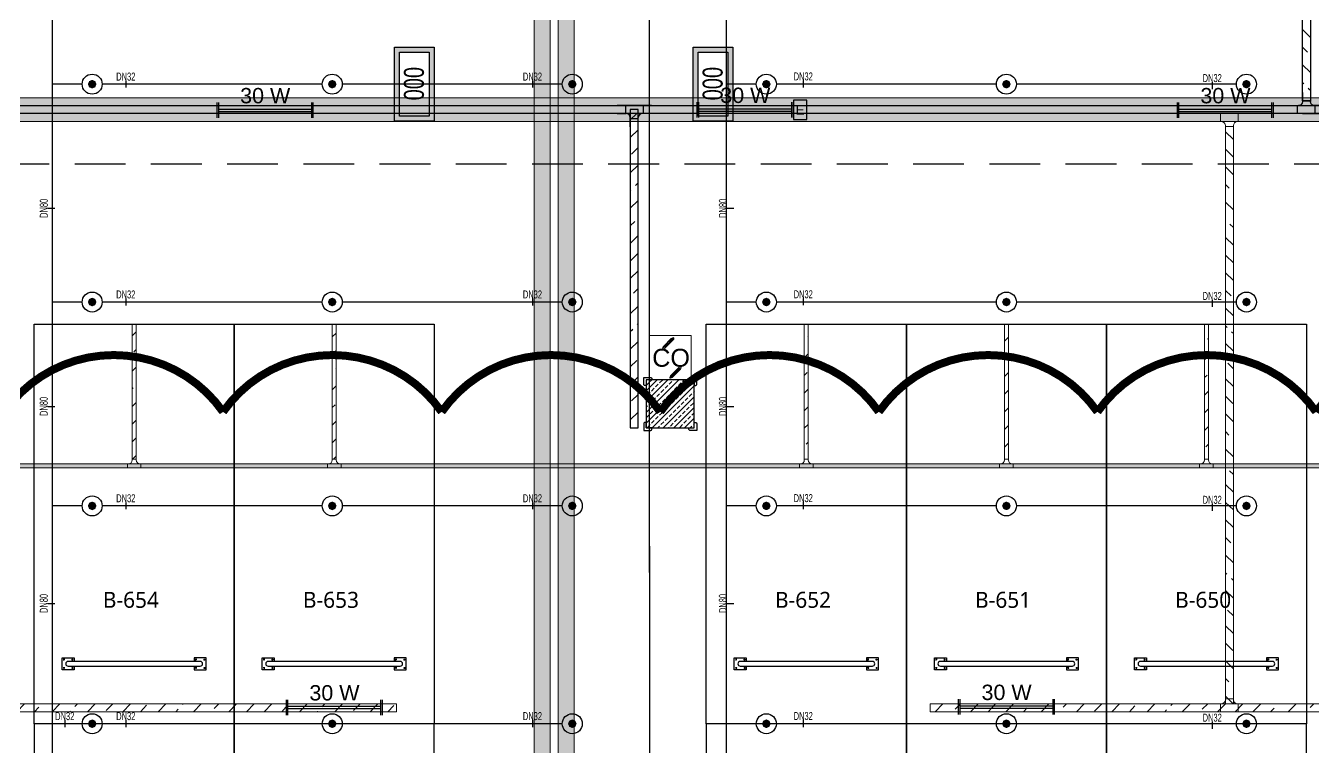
# Model space of a CAD drawing. Header units: millimetres. Extents: x -379292 to 1221486, y 92049 to 447512.
# Drawn here: x -174710 to -158620, y 116524 to 125550 of the extents above; entities that cross this region are included whole.
import ezdxf
from ezdxf.enums import TextEntityAlignment as Align

# ---------------------------------------------------------------- set-up
doc = ezdxf.new("R2010")
doc.units = ezdxf.units.MM
doc.linetypes.add('HIDDEN', pattern=[9.525, 6.35, -3.175])
for name, color, linetype in [('-M-YNGN-BORUID', 7, 'Continuous'), ('-M-YNGN-BORUUZUN', 7, 'Continuous'), ('-M-YNGN-BORUYUK', 7, 'Continuous'), ('-M-YNGN-SPR-YUK', 7, 'Continuous'), ('-M-YNGN-ZON6-CAP-', 7, 'Continuous'), ('-M-YNGN-ZON6-SPR-', 7, 'Continuous'), ('05_HATCH CONCRETE', 141, 'Continuous'), ('05_SYMBOL', 2, 'Continuous'), ('08_ARAÇ SAYIM', 140, 'Continuous'), ('08_LAMP', 4, 'Continuous'), ('202-A-Y-MahalAd', 141, 'Continuous'), ('AIRONN ZONLAMA', 4, 'Continuous'), ('E_CT_ZA', 6, 'Continuous')]:
    doc.layers.add(name, color=color, linetype=linetype)
doc.layers.add('-M-YNGN-SPR-CAPCIZGI', color=188, linetype='Continuous', plot=False)
for name, color, linetype, lineweight in [('-M-YNGN-ZON6', 2, 'SP', 30), ('08_DEDECTOR', 3, 'Continuous', 9), ('E_CT_AYDINLATMA', 3, 'Continuous', 9), ('E_CT_KA', 4, 'Continuous', 9), ('E_CT_KIRMIZI', 1, 'Continuous', 9)]:
    doc.layers.add(name, color=color, linetype=linetype, lineweight=lineweight)
doc.styles.add('CIZGI', font='tahoma.ttf', dxfattribs={"width": 0.8, "oblique": 20})
doc.styles.add('HCAD', font='HCAD.SHX', dxfattribs={"width": 0.8, "height": 0.2})
doc.styles.add('PIPESIZE', font='hcad.shx', dxfattribs={"width": 0.8})
doc.styles.add('SPR-NOT', font='romans.shx')
doc.styles.get("Standard").update_dxf_attribs({"font": 'segoeuil.ttf'})
doc.styles.add('WMF-Arial', font='TURK.SHX')
doc.styles.add('YAZI-2', font='arial.ttf', dxfattribs={"height": 2})
doc.styles.add('YAZI-3', font='arial.ttf', dxfattribs={"height": 3})
doc.linetypes.add('SP', pattern='A,2,-0.1,["SP",CIZGI,S=0.14,R=0.2,X=0,Y=-0.07],-0.255', length=2.355)

# ---------------------------------------------------------------- blocks, each defined once
blk = doc.blocks.new('202_Vida')
at = {"color": 0, "linetype": 'ByBlock', "ltscale": 0.2}
for points in [[(1, 0), (-1, 0)], [(0, 1), (0, -1)]]:
    blk.add_lwpolyline(points, dxfattribs=at)
at = {"color": 0, "linetype": 'ByBlock'}
for radius in [0.42, 0.23, 0.155]:
    blk.add_circle((0, 0), radius, dxfattribs=at)
blk = doc.blocks.new('202_Stoper')
at = {"color": 0, "linetype": 'ByBlock'}
for points in [[(-750, -30), (-750, -75), (-900, -75), (-900, 75), (-750, 75), (-750, 30)], [(750, -30), (750, -75), (900, -75), (900, 75), (750, 75), (750, 30)]]:
    blk.add_lwpolyline(points, dxfattribs=at)
blk.add_lwpolyline([(825, -30, 1), (825, 30), (-825, 30, 1), (-825, -30)], format="xyb", close=True, dxfattribs=at)
at = {"color": 0, "linetype": 'ByBlock', "yscale": 10, "zscale": 10, "rotation": 180}
for p, xscale in [((-877, 53), -10), ((-772, 53), 10), ((772, 53), -10), ((877, 53), 10)]:
    blk.add_blockref('202_Vida', p, dxfattribs=dict(at, xscale=xscale))
at = {"color": 0, "linetype": 'ByBlock', "yscale": 10, "zscale": 10}
for p, xscale in [((-877, -52), 10), ((-772, -52), -10), ((772, -52), 10), ((877, -52), -10)]:
    blk.add_blockref('202_Vida', p, dxfattribs=dict(at, xscale=xscale))
blk = doc.blocks.new('202_Mahalblok')
at = {"color": 0, "linetype": 'ByBlock', "flags": 128}
blk.add_lwpolyline([(0, 0), (0, 5000), (2500, 5000), (2500, 0)], close=True, dxfattribs=at)
at = {"color": 252}
blk.add_blockref('202_Stoper', (1250, 750), dxfattribs=at)
at = {"color": 0, "linetype": 'ByBlock', "ltscale": 25}
blk.add_attdef('MAHALNO', text='', height=200, dxfattribs=at).set_placement((1209, 1390), align=Align.BOTTOM_CENTER)
blk = doc.blocks.new('bariyer')
at = {"color": 8, "ltscale": 25}
blk.add_lwpolyline([(0, -70), (15, -70, 0.414214), (30, -55), (30, 30), (-55, 30, 0.414214), (-70, 15), (-70, 0), (0, 0)], format="xyb", close=True, dxfattribs=at)
blk = doc.blocks.new('OtoParkBodrumKatMimari')
at = {"layer": '05_HATCH CONCRETE'}
h = blk.add_hatch(dxfattribs=at)
h.set_pattern_fill('ANSI33', color=8, scale=15, angle=180, style=0)
h.set_pattern_definition([(225, (905000, -3e-07), (67.351921, -67.351921), []), (225, (904932.65, -3e-07), (67.351921, -67.351921), [47.625, -23.8125])])
h.paths.add_polyline_path([(80000, 20300), (79400, 20300), (79400, 19700), (80000, 19700)])
at = {"color": 5}
blk.add_lwpolyline([(80000, 20300), (79400, 20300), (79400, 19700), (80000, 19700)], close=True, dxfattribs=at)
at = {"layer": '05_SYMBOL', "color": 252, "linetype": 'HIDDEN', "ltscale": 100}
blk.add_lwpolyline([(99562, 23000), (56437, 23000, 0.695543), (55132, 19484), (66750, 9484, 0.179563), (68055, 9000), (90741, 9000, 0.215217), (92240, 9677), (101062, 19677, 0.645796)], format="xyb", close=True, dxfattribs=at)
at = {"layer": '05_SYMBOL', "color": 8, "xscale": -1}
blk.add_blockref('bariyer', (79400, 20300), dxfattribs=at)
at = {"layer": '05_SYMBOL', "color": 8}
blk.add_blockref('bariyer', (80000, 20300), dxfattribs=at)
at = {"layer": '05_SYMBOL', "color": 8, "rotation": 180}
blk.add_blockref('bariyer', (79400, 19700), dxfattribs=at)
at = {"layer": '05_SYMBOL', "color": 8, "xscale": -1, "rotation": 180}
blk.add_blockref('bariyer', (80000, 19700), dxfattribs=at)
at = {"layer": '202-A-Y-MahalAd', "color": 8, "ltscale": 25}
for p, values in [((71750, 16000), {'MAHALNO': 'B-654'}), ((74250, 16000), {'MAHALNO': 'B-653'}), ((80150, 16000), {'MAHALNO': 'B-652'}), ((82650, 16000), {'MAHALNO': 'B-651'}), ((85150, 16000), {'MAHALNO': 'B-650'})]:
    blk.add_blockref('202_Mahalblok', p, dxfattribs=at).add_auto_attribs(values)
ref = blk.add_blockref('202_Mahalblok', (71750, 16000), dxfattribs=dict(at, xscale=-1, rotation=180))
ref.add_attrib('MAHALNO', 'B-658', dxfattribs={"layer": '0', "color": 0, "linetype": 'ByBlock', "ltscale": 25, "height": 200}).set_placement((72959, 14467), align=Align.BOTTOM_CENTER)
ref = blk.add_blockref('202_Mahalblok', (74250, 16000), dxfattribs=dict(at, xscale=-1, rotation=180))
ref.add_attrib('MAHALNO', 'B-659', dxfattribs={"layer": '0', "color": 0, "linetype": 'ByBlock', "ltscale": 25, "height": 200}).set_placement((75459, 14467), align=Align.BOTTOM_CENTER)
ref = blk.add_blockref('202_Mahalblok', (80150, 16000), dxfattribs=dict(at, xscale=-1, rotation=180))
ref.add_attrib('MAHALNO', 'B-660', dxfattribs={"layer": '0', "color": 0, "linetype": 'ByBlock', "ltscale": 25, "height": 200}).set_placement((81359, 14467), align=Align.BOTTOM_CENTER)
ref = blk.add_blockref('202_Mahalblok', (82650, 16000), dxfattribs=dict(at, xscale=-1, rotation=180))
ref.add_attrib('MAHALNO', 'B-661', dxfattribs={"layer": '0', "color": 0, "linetype": 'ByBlock', "ltscale": 25, "height": 200}).set_placement((83859, 14467), align=Align.BOTTOM_CENTER)
ref = blk.add_blockref('202_Mahalblok', (85150, 16000), dxfattribs=dict(at, xscale=-1, rotation=180))
ref.add_attrib('MAHALNO', 'B-662', dxfattribs={"layer": '0', "color": 0, "linetype": 'ByBlock', "ltscale": 25, "height": 200}).set_placement((86359, 14467), align=Align.BOTTOM_CENTER)
blk = doc.blocks.new('SPRKL100')
at = {"layer": '-M-YNGN-SPR-CAPCIZGI'}
blk.add_line((0, 0.43), (0, -0.43), dxfattribs=at)
at = {"layer": '-M-YNGN-BORUID', "color": 0, "style": 'HCAD', "width": 0.8, "flags": 1}
blk.add_attdef('DIC', text='', height=0.4, dxfattribs=at).set_placement((0, -1.69), align=Align.CENTER)
at = {"layer": '-M-YNGN-BORUUZUN', "color": 0, "style": 'HCAD', "width": 0.7}
blk.add_attdef('BOY', text='', height=0.8, dxfattribs=at).set_placement((0, -1.08), align=Align.CENTER)
at = {"layer": '-M-YNGN-BORUYUK', "color": 6, "style": 'PIPESIZE', "width": 0.8}
blk.add_attdef('YUK', text='', height=0.5, dxfattribs=at).set_placement((0, 1.87), align=Align.CENTER)
at = {"color": 0, "style": 'PIPESIZE', "width": 0.7}
blk.add_attdef('CAP', text='', height=1, dxfattribs=at).set_placement((0, 0.45), align=Align.CENTER)
blk = doc.blocks.new('SP-C-UP-12')
at = {"ltscale": 10}
blk.add_line((0, 0), (0, 0), dxfattribs=at)
at = {"color": 1, "linetype": 'Continuous'}
blk.add_circle((0, 0), 12.5, dxfattribs=at)
at = {"ltscale": 10}
for points in [[(-5.4, 0), (-3.8, 3.8), (-3.8, -3.8), (0, 5.4)], [(-3.8, -3.8), (0, 5.4), (0, -5.4), (3.8, 3.8)], [(0, -5.4), (3.8, 3.8), (3.8, -3.8), (5.4, 0)]]:
    blk.add_solid(points, dxfattribs=at)
at = {"layer": '-M-YNGN-SPR-YUK', "style": 'SPR-NOT', "width": 0.5, "flags": 9}
for tag, p in [('YUK', (0, 17.8)), ('CAP', (0, 14.4)), ('TIP', (0.2, 10.8))]:
    blk.add_attdef(tag, text='', height=2.5, dxfattribs=at).set_placement(p, align=Align.MIDDLE_CENTER)
blk = doc.blocks.new('A$C69E8D8A3')
at = {"layer": '-M-YNGN-ZON6', "ltscale": 500}
for p, q in [((-1888.5, 3336.9), (-1888.5, 330.9)), ((-1046, 3336.9), (-1046, 330.9)), ((-1851, 2264.4), (-1888.5, 2264.4)), ((-1551, 2264.4), (-1826, 2264.4)), ((-1251, 2264.4), (-1526, 2264.4)), ((-1008.5, 2264.4), (-1046, 2264.4)), ((-708.5, 2264.4), (-983.5, 2264.4)), ((-408.5, 2264.4), (-683.5, 2264.4)), ((-1851, 1991.9), (-1888.5, 1991.9)), ((-1551, 1991.9), (-1826, 1991.9)), ((-1251, 1991.9), (-1526, 1991.9)), ((-1008.5, 1991.9), (-1046, 1991.9)), ((-708.5, 1991.9), (-983.5, 1991.9)), ((-408.5, 1991.9), (-683.5, 1991.9)), ((-1851, 1736.9), (-1888.5, 1736.9)), ((-1551, 1736.9), (-1826, 1736.9)), ((-1251, 1736.9), (-1526, 1736.9)), ((-1008.5, 1736.9), (-1046, 1736.9)), ((-708.5, 1736.9), (-983.5, 1736.9)), ((-408.5, 1736.9), (-683.5, 1736.9)), ((-1851, 1464.4), (-1888.5, 1464.4)), ((-1551, 1464.4), (-1826, 1464.4)), ((-1251, 1464.4), (-1526, 1464.4)), ((-1008.5, 1464.4), (-1046, 1464.4)), ((-708.5, 1464.4), (-983.5, 1464.4)), ((-408.5, 1464.4), (-683.5, 1464.4))]:
    blk.add_line(p, q, dxfattribs=at)
at = {"layer": '-M-YNGN-ZON6-CAP-'}
ref = blk.add_blockref('SPRKL100', (-1796.5, 2264.4), dxfattribs=dict(at, xscale=10, yscale=10, zscale=10))
ref.add_attrib('CAP', 'DN32', dxfattribs={"layer": '0', "color": 0, "height": 10, "style": 'PIPESIZE', "width": 0.7}).set_placement((-1796.5, 2268.9), align=Align.CENTER)
ref = blk.add_blockref('SPRKL100', (-1288.3, 2264.4), dxfattribs=dict(at, xscale=10, yscale=10, zscale=10))
ref.add_attrib('CAP', 'DN32', dxfattribs={"layer": '0', "color": 0, "height": 10, "style": 'PIPESIZE', "width": 0.7}).set_placement((-1288.3, 2268.9), align=Align.CENTER)
ref = blk.add_blockref('SPRKL100', (-949.9, 2264.6), dxfattribs=dict(at, xscale=10, yscale=10, zscale=10))
ref.add_attrib('CAP', 'DN32', dxfattribs={"layer": '0', "color": 0, "height": 10, "style": 'PIPESIZE', "width": 0.7}).set_placement((-949.9, 2269.1), align=Align.CENTER)
ref = blk.add_blockref('SPRKL100', (-438.8, 2262.5), dxfattribs=dict(at, xscale=10, yscale=10, zscale=10))
ref.add_attrib('CAP', 'DN32', dxfattribs={"layer": '0', "color": 0, "height": 10, "style": 'PIPESIZE', "width": 0.7}).set_placement((-438.8, 2267), align=Align.CENTER)
ref = blk.add_blockref('SPRKL100', (-1889.5, 2109.1), dxfattribs=dict(at, xscale=10.00000000000001, yscale=10.00000000000001, zscale=10.00000000000001, rotation=90))
ref.add_attrib('CAP', 'DN80', dxfattribs={"layer": '0', "color": 0, "height": 10, "rotation": 90, "style": 'PIPESIZE', "width": 0.7}).set_placement((-1894, 2109.1), align=Align.CENTER)
ref = blk.add_blockref('SPRKL100', (-1040.8, 2109.1), dxfattribs=dict(at, xscale=10.00000000000001, yscale=10.00000000000001, zscale=10.00000000000001, rotation=90))
ref.add_attrib('CAP', 'DN80', dxfattribs={"layer": '0', "color": 0, "height": 10, "rotation": 90, "style": 'PIPESIZE', "width": 0.7}).set_placement((-1045.3, 2109.1), align=Align.CENTER)
ref = blk.add_blockref('SPRKL100', (-1796.5, 1991.9), dxfattribs=dict(at, xscale=10, yscale=10, zscale=10))
ref.add_attrib('CAP', 'DN32', dxfattribs={"layer": '0', "color": 0, "height": 10, "style": 'PIPESIZE', "width": 0.7}).set_placement((-1796.5, 1996.4), align=Align.CENTER)
ref = blk.add_blockref('SPRKL100', (-1288.3, 1991.9), dxfattribs=dict(at, xscale=10, yscale=10, zscale=10))
ref.add_attrib('CAP', 'DN32', dxfattribs={"layer": '0', "color": 0, "height": 10, "style": 'PIPESIZE', "width": 0.7}).set_placement((-1288.3, 1996.4), align=Align.CENTER)
ref = blk.add_blockref('SPRKL100', (-949.9, 1992.1), dxfattribs=dict(at, xscale=10, yscale=10, zscale=10))
ref.add_attrib('CAP', 'DN32', dxfattribs={"layer": '0', "color": 0, "height": 10, "style": 'PIPESIZE', "width": 0.7}).set_placement((-949.9, 1996.6), align=Align.CENTER)
ref = blk.add_blockref('SPRKL100', (-438.8, 1990), dxfattribs=dict(at, xscale=10, yscale=10, zscale=10))
ref.add_attrib('CAP', 'DN32', dxfattribs={"layer": '0', "color": 0, "height": 10, "style": 'PIPESIZE', "width": 0.7}).set_placement((-438.8, 1994.5), align=Align.CENTER)
ref = blk.add_blockref('SPRKL100', (-1889.5, 1861.3), dxfattribs=dict(at, xscale=10.00000000000001, yscale=10.00000000000001, zscale=10.00000000000001, rotation=90))
ref.add_attrib('CAP', 'DN80', dxfattribs={"layer": '0', "color": 0, "height": 10, "rotation": 90, "style": 'PIPESIZE', "width": 0.7}).set_placement((-1894, 1861.3), align=Align.CENTER)
ref = blk.add_blockref('SPRKL100', (-1040.8, 1861.3), dxfattribs=dict(at, xscale=10.00000000000001, yscale=10.00000000000001, zscale=10.00000000000001, rotation=90))
ref.add_attrib('CAP', 'DN80', dxfattribs={"layer": '0', "color": 0, "height": 10, "rotation": 90, "style": 'PIPESIZE', "width": 0.7}).set_placement((-1045.3, 1861.3), align=Align.CENTER)
ref = blk.add_blockref('SPRKL100', (-1796.5, 1736.9), dxfattribs=dict(at, xscale=10, yscale=10, zscale=10))
ref.add_attrib('CAP', 'DN32', dxfattribs={"layer": '0', "color": 0, "height": 10, "style": 'PIPESIZE', "width": 0.7}).set_placement((-1796.5, 1741.4), align=Align.CENTER)
ref = blk.add_blockref('SPRKL100', (-1288.3, 1736.9), dxfattribs=dict(at, xscale=10, yscale=10, zscale=10))
ref.add_attrib('CAP', 'DN32', dxfattribs={"layer": '0', "color": 0, "height": 10, "style": 'PIPESIZE', "width": 0.7}).set_placement((-1288.3, 1741.4), align=Align.CENTER)
ref = blk.add_blockref('SPRKL100', (-949.9, 1737.1), dxfattribs=dict(at, xscale=10, yscale=10, zscale=10))
ref.add_attrib('CAP', 'DN32', dxfattribs={"layer": '0', "color": 0, "height": 10, "style": 'PIPESIZE', "width": 0.7}).set_placement((-949.9, 1741.6), align=Align.CENTER)
ref = blk.add_blockref('SPRKL100', (-438.8, 1735), dxfattribs=dict(at, xscale=10, yscale=10, zscale=10))
ref.add_attrib('CAP', 'DN32', dxfattribs={"layer": '0', "color": 0, "height": 10, "style": 'PIPESIZE', "width": 0.7}).set_placement((-438.8, 1739.5), align=Align.CENTER)
ref = blk.add_blockref('SPRKL100', (-1889.5, 1614.8), dxfattribs=dict(at, xscale=10.00000000000001, yscale=10.00000000000001, zscale=10.00000000000001, rotation=90))
ref.add_attrib('CAP', 'DN80', dxfattribs={"layer": '0', "color": 0, "height": 10, "rotation": 90, "style": 'PIPESIZE', "width": 0.7}).set_placement((-1894, 1614.8), align=Align.CENTER)
ref = blk.add_blockref('SPRKL100', (-1040.8, 1614.8), dxfattribs=dict(at, xscale=10.00000000000001, yscale=10.00000000000001, zscale=10.00000000000001, rotation=90))
ref.add_attrib('CAP', 'DN80', dxfattribs={"layer": '0', "color": 0, "height": 10, "rotation": 90, "style": 'PIPESIZE', "width": 0.7}).set_placement((-1045.3, 1614.8), align=Align.CENTER)
ref = blk.add_blockref('SPRKL100', (-1872.8, 1464.4), dxfattribs=dict(at, xscale=10, yscale=10, zscale=10))
ref.add_attrib('CAP', 'DN32', dxfattribs={"layer": '0', "color": 0, "height": 10, "style": 'PIPESIZE', "width": 0.7}).set_placement((-1872.8, 1468.9), align=Align.CENTER)
ref = blk.add_blockref('SPRKL100', (-1796.5, 1464.4), dxfattribs=dict(at, xscale=10, yscale=10, zscale=10))
ref.add_attrib('CAP', 'DN32', dxfattribs={"layer": '0', "color": 0, "height": 10, "style": 'PIPESIZE', "width": 0.7}).set_placement((-1796.5, 1468.9), align=Align.CENTER)
ref = blk.add_blockref('SPRKL100', (-1288.3, 1464.4), dxfattribs=dict(at, xscale=10, yscale=10, zscale=10))
ref.add_attrib('CAP', 'DN32', dxfattribs={"layer": '0', "color": 0, "height": 10, "style": 'PIPESIZE', "width": 0.7}).set_placement((-1288.3, 1468.9), align=Align.CENTER)
ref = blk.add_blockref('SPRKL100', (-949.9, 1464.6), dxfattribs=dict(at, xscale=10, yscale=10, zscale=10))
ref.add_attrib('CAP', 'DN32', dxfattribs={"layer": '0', "color": 0, "height": 10, "style": 'PIPESIZE', "width": 0.7}).set_placement((-949.9, 1469.1), align=Align.CENTER)
ref = blk.add_blockref('SPRKL100', (-438.8, 1462.5), dxfattribs=dict(at, xscale=10, yscale=10, zscale=10))
ref.add_attrib('CAP', 'DN32', dxfattribs={"layer": '0', "color": 0, "height": 10, "style": 'PIPESIZE', "width": 0.7}).set_placement((-438.8, 1467), align=Align.CENTER)
at = {"layer": '-M-YNGN-ZON6-SPR-', "rotation": 180}
for p in [(-1838.5, 2264.4), (-1538.5, 2264.4), (-1238.5, 2264.4), (-996, 2264.4), (-696, 2264.4), (-396, 2264.4), (-1838.5, 1991.9), (-1538.5, 1991.9), (-1238.5, 1991.9), (-996, 1991.9), (-696, 1991.9), (-396, 1991.9), (-1838.5, 1736.9), (-1538.5, 1736.9), (-1238.5, 1736.9), (-996, 1736.9), (-696, 1736.9), (-396, 1736.9), (-1838.5, 1464.4), (-1538.5, 1464.4), (-1238.5, 1464.4), (-996, 1464.4), (-696, 1464.4), (-396, 1464.4)]:
    blk.add_blockref('SP-C-UP-12', p, dxfattribs=at)
blk = doc.blocks.new('*U582')
h = blk.add_hatch()
h.set_pattern_fill('ANSI33', color=0, scale=50, angle=1, style=0)
h.paths.add_polyline_path([(-3591, 100), (5411, 100), (5411, 0), (-3591, 0)])
at = {"color": 0}
blk.add_lwpolyline([(-3591, 100), (5411, 100), (5411, 0), (-3591, 0)], close=True, dxfattribs=at)
at = {"ltscale": 25, "flags": 1}
for tag, p in [('YUKSEKLIK', (-229, -149)), ('KALINLIK', (-229, -213))]:
    blk.add_attdef(tag, p, '', height=50, dxfattribs=at)
blk = doc.blocks.new('*U583')
h = blk.add_hatch()
h.set_pattern_fill('ANSI33', color=0, scale=50, angle=1, style=0)
h.paths.add_polyline_path([(-3321, 100), (7525, 100), (7525, 0), (-3321, 0)])
at = {"color": 0}
blk.add_lwpolyline([(-3321, 100), (7525, 100), (7525, 0), (-3321, 0)], close=True, dxfattribs=at)
at = {"ltscale": 25, "flags": 1}
for tag, p in [('YUKSEKLIK', (-229, -149)), ('KALINLIK', (-229, -213))]:
    blk.add_attdef(tag, p, '', height=50, dxfattribs=at)
blk = doc.blocks.new('*U606')
h = blk.add_hatch()
h.set_pattern_fill('ANSI33', color=0, scale=50, angle=1, style=0)
h.paths.add_polyline_path([(-7221, 100), (0, 100), (0, 0), (-7221, 0)])
at = {"color": 0}
blk.add_lwpolyline([(-7221, 100), (0, 100), (0, 0), (-7221, 0)], close=True, dxfattribs=at)
at = {"ltscale": 25, "flags": 1}
for tag, p in [('YUKSEKLIK', (-229, -149)), ('KALINLIK', (-229, -213))]:
    blk.add_attdef(tag, p, '', height=50, dxfattribs=at)
blk = doc.blocks.new('*U135')
at = {"color": 0}
for p, q in [((264, 264), (-164, 264)), ((-164, 164), (-50, 164)), ((-60, 264), (-60, 164)), ((0, 264), (264, 264)), ((264, 164), (150, 164)), ((160, 264), (160, 164)), ((0, 0), (0, 114)), ((0, 104), (100, 104)), ((100, 0), (100, 114))]:
    blk.add_line(p, q, dxfattribs=at)
for centre, start, end in [((-50, 114), 0, 90), ((150, 114), 90, 180)]:
    blk.add_arc(centre, 50, start, end, dxfattribs=at)
blk = doc.blocks.new('*U242')
at = {"color": 0}
for p, q in [((264, 264), (-164, 264)), ((-164, 164), (-50, 164)), ((-60, 264), (-60, 164)), ((0, 264), (264, 264)), ((264, 164), (150, 164)), ((160, 264), (160, 164)), ((0, 0), (0, 114)), ((0, 104), (100, 104)), ((100, 0), (100, 114))]:
    blk.add_line(p, q, dxfattribs=at)
for centre, start, end in [((-50, 114), 0, 90), ((150, 114), 90, 180)]:
    blk.add_arc(centre, 50, start, end, dxfattribs=at)
blk = doc.blocks.new('*U724')
h = blk.add_hatch()
h.set_pattern_fill('ANSI33', color=0, scale=50, angle=1, style=0)
h.paths.add_polyline_path([(-10963, 50), (36950, 50), (36950, 0), (-10963, 0)])
at = {"color": 0}
blk.add_lwpolyline([(-10963, 50), (36950, 50), (36950, 0), (-10963, 0)], close=True, dxfattribs=at)
at = {"ltscale": 25, "flags": 1}
for tag, p in [('YUKSEKLIK', (-229, -149)), ('KALINLIK', (-229, -213))]:
    blk.add_attdef(tag, p, '', height=50, dxfattribs=at)
blk = doc.blocks.new('*U968')
h = blk.add_hatch()
h.set_pattern_fill('ANSI33', color=0, scale=50, angle=1, style=0)
h.paths.add_polyline_path([(-4141, 100), (368, 100), (368, 0), (-4141, 0)])
at = {"color": 0}
blk.add_lwpolyline([(-4141, 100), (368, 100), (368, 0), (-4141, 0)], close=True, dxfattribs=at)
at = {"ltscale": 25, "flags": 1}
for tag, p in [('YUKSEKLIK', (-229, -149)), ('KALINLIK', (-229, -213))]:
    blk.add_attdef(tag, p, '', height=50, dxfattribs=at)
blk = doc.blocks.new('*U459')
at = {"color": 0}
for p, q in [((264, 264), (-164, 264)), ((-164, 164), (-50, 164)), ((-60, 264), (-60, 164)), ((0, 264), (264, 264)), ((264, 164), (150, 164)), ((160, 264), (160, 164)), ((0, 0), (0, 114)), ((0, 104), (100, 104)), ((100, 0), (100, 114))]:
    blk.add_line(p, q, dxfattribs=at)
for centre, start, end in [((-50, 114), 0, 90), ((150, 114), 90, 180)]:
    blk.add_arc(centre, 50, start, end, dxfattribs=at)
blk = doc.blocks.new('*U970')
h = blk.add_hatch()
h.set_pattern_fill('ANSI33', color=0, scale=50, angle=1, style=0)
h.paths.add_polyline_path([(-4141, 100), (-157, 100), (-157, 0), (-4141, 0)])
at = {"color": 0}
blk.add_lwpolyline([(-4141, 100), (-157, 100), (-157, 0), (-4141, 0)], close=True, dxfattribs=at)
at = {"ltscale": 25, "flags": 1}
for tag, p in [('YUKSEKLIK', (-229, -149)), ('KALINLIK', (-229, -213))]:
    blk.add_attdef(tag, p, '', height=50, dxfattribs=at)
blk = doc.blocks.new('*U461')
at = {"color": 0}
for p, q in [((264, 264), (-164, 264)), ((-164, 164), (-50, 164)), ((-60, 264), (-60, 164)), ((0, 264), (264, 264)), ((264, 164), (150, 164)), ((160, 264), (160, 164)), ((0, 0), (0, 114)), ((0, 104), (100, 104)), ((100, 0), (100, 114))]:
    blk.add_line(p, q, dxfattribs=at)
for centre, start, end in [((-50, 114), 0, 90), ((150, 114), 90, 180)]:
    blk.add_arc(centre, 50, start, end, dxfattribs=at)
blk = doc.blocks.new('*U976')
h = blk.add_hatch()
h.set_pattern_fill('ANSI33', color=0, scale=50, angle=1, style=0)
h.paths.add_polyline_path([(-78994, 200), (5063, 200), (5063, 0), (-78994, 0)])
at = {"color": 0}
blk.add_lwpolyline([(-78994, 200), (5063, 200), (5063, 0), (-78994, 0)], close=True, dxfattribs=at)
at = {"ltscale": 25, "flags": 1}
for tag, p in [('YUKSEKLIK', (-229, -149)), ('KALINLIK', (-229, -213))]:
    blk.add_attdef(tag, p, '', height=50, dxfattribs=at)
blk = doc.blocks.new('*U978')
h = blk.add_hatch()
h.set_pattern_fill('ANSI33', color=0, scale=50, angle=1, style=0)
h.paths.add_polyline_path([(-79395, 200), (-9, 200), (-9, 0), (-79395, 0)])
at = {"color": 0}
blk.add_lwpolyline([(-79395, 200), (-9, 200), (-9, 0), (-79395, 0)], close=True, dxfattribs=at)
at = {"ltscale": 25, "flags": 1}
for tag, p in [('YUKSEKLIK', (-229, -149)), ('KALINLIK', (-229, -213))]:
    blk.add_attdef(tag, p, '', height=50, dxfattribs=at)
blk = doc.blocks.new('40 W SIVA ÜSTÜ ETANJ LED 50')
at = {"layer": '08_LAMP'}
for p, q in [((-625, -100), (-625, 100)), ((-605, -100), (-605, 100)), ((-605, 15), (605, 15)), ((605, -100), (605, 100)), ((625, -100), (625, 100)), ((-605, -15), (605, -15))]:
    blk.add_line(p, q, dxfattribs=at)
at = {"layer": '08_LAMP', "color": 2, "style": 'YAZI-2'}
blk.add_text('30 W', height=200, dxfattribs=at).set_placement((0, 90), align=Align.CENTER)
blk = doc.blocks.new('40 W SIVA ÜSTÜ ETANJ LED 50--')
at = {"layer": '08_LAMP'}
for p, q in [((-625, -100), (-625, 100)), ((-605, -100), (-605, 100)), ((-605, 15), (605, 15)), ((605, -100), (605, 100)), ((625, -100), (625, 100)), ((-605, -15), (605, -15))]:
    blk.add_line(p, q, dxfattribs=at)
at = {"layer": '08_LAMP', "color": 2, "style": 'YAZI-2'}
blk.add_text('30 W', height=200, dxfattribs=at).set_placement((0, 90), align=Align.CENTER)
blk = doc.blocks.new('40 W SIVA ÜSTÜ ETANJ LED E 50')
at = {"layer": '08_LAMP'}
for p, q in [((-625, -100), (-625, 100)), ((-605, -100), (-605, 100)), ((-605, 15), (605, 15)), ((605, -100), (605, 100)), ((625, -100), (625, 100)), ((-605, -15), (605, -15))]:
    blk.add_line(p, q, dxfattribs=at)
blk.add_lwpolyline([(625, -125), (800, -125), (800, 125), (625, 125)], close=True, dxfattribs=at)
at = {"layer": '08_LAMP', "color": 2, "style": 'YAZI-2'}
blk.add_text('30 W', height=200, dxfattribs=at).set_placement((0, 90), align=Align.CENTER)
blk.add_text('E', height=125, dxfattribs=at).set_placement((713, 0), align=Align.MIDDLE)
blk = doc.blocks.new('TEK YUZLU 1 SATIR 3 KARAKTER')
at = {"layer": '08_ARAÇ SAYIM'}
h = blk.add_hatch(color=7, dxfattribs=at)
h.dxf.hatch_style = 1
h.paths.add_polyline_path([(-40, 43.5), (40, 43.5), (40, 6.2), (-40, 6.2)], flags=16)
h.paths.add_polyline_path([(-46.3, 49.8), (46.3, 49.8), (46.3, 0), (-46.3, 0)])
for points in [[(-46.3, 49.8), (46.3, 49.8), (46.3, 0), (-46.3, 0)], [(-40, 43.5), (40, 43.5), (40, 6.2), (-40, 6.2)]]:
    blk.add_lwpolyline(points, close=True, dxfattribs=at)
at = {"layer": '08_ARAÇ SAYIM', "color": 7, "style": 'WMF-Arial', "width": 0.75}
blk.add_text('000', height=25, dxfattribs=at).set_placement((0.7, 12.9), align=Align.CENTER)
blk = doc.blocks.new('CO 250')
at = {"layer": '08_DEDECTOR'}
for p, q in [((17, 243), (-84, 142)), ((45, 251), (-74, 132)), ((37, 223), (-64, 122)), ((45, 250), (45, 243)), ((114, -136), (-5, -255)), ((104, -126), (3, -227)), ((124, -146), (23, -247)), ((-5, -247), (-5, -255)), ((-5, -255), (3, -255))]:
    blk.add_line(p, q, dxfattribs=at)
at = {"layer": '08_DEDECTOR', "ltscale": 25}
blk.add_lwpolyline([(-262, 278), (-262, -278), (262, -278), (262, 278)], close=True, dxfattribs=at)
at = {"layer": '08_DEDECTOR'}
for centre, radius, start, end in [((37, 223), 27.7, 72.9688, 135), ((17, 243), 27.7, 315, 0), ((-55, 112), 41.6, 135, 180), ((-55, 112), 27.7, 135, 180), ((-55, 112), 13.9, 135, 180), ((95, -116), 13.9, 315, 350.4112), ((95, -116), 27.7, 315, 355.2224), ((95, -116), 41.6, 315, 356.817), ((23, -247), 27.7, 135, 180), ((3, -227), 27.7, 270, 315)]:
    blk.add_arc(centre, radius, start, end, dxfattribs=at)
at = {"layer": '08_DEDECTOR', "color": 3, "style": 'YAZI-3'}
blk.add_text('CO', height=225, dxfattribs=at).set_placement((-226, -113))
blk = doc.blocks.new('*U1037')
h = blk.add_hatch()
h.set_pattern_fill('ANSI33', color=0, scale=50, angle=1, style=0)
h.paths.add_polyline_path([(-57384, 100), (-249, 100), (-249, 0), (-57384, 0)])
at = {"color": 0}
blk.add_lwpolyline([(-57384, 100), (-249, 100), (-249, 0), (-57384, 0)], close=True, dxfattribs=at)
at = {"ltscale": 25, "flags": 1}
for tag, p in [('YUKSEKLIK', (-229, -149)), ('KALINLIK', (-229, -213))]:
    blk.add_attdef(tag, p, '', height=50, dxfattribs=at)
blk = doc.blocks.new('*U1036')
h = blk.add_hatch()
h.set_pattern_fill('ANSI33', color=0, scale=50, angle=1, style=0)
h.paths.add_polyline_path([(-57608, 300), (-889, 300), (-889, 0), (-57608, 0)])
at = {"color": 0}
blk.add_lwpolyline([(-57608, 300), (-889, 300), (-889, 0), (-57608, 0)], close=True, dxfattribs=at)
at = {"ltscale": 25, "flags": 1}
for tag, p in [('YUKSEKLIK', (-229, -149)), ('KALINLIK', (-229, -213))]:
    blk.add_attdef(tag, p, '', height=50, dxfattribs=at)
blk = doc.blocks.new('*U1030')
h = blk.add_hatch()
h.set_pattern_fill('ANSI33', color=0, scale=50, angle=1, style=0)
h.paths.add_polyline_path([(-2093, 50), (-403, 50), (-403, 0), (-2093, 0)])
at = {"color": 0}
blk.add_lwpolyline([(-2093, 50), (-403, 50), (-403, 0), (-2093, 0)], close=True, dxfattribs=at)
at = {"ltscale": 25, "flags": 1}
for tag, p in [('YUKSEKLIK', (-229, -149)), ('KALINLIK', (-229, -213))]:
    blk.add_attdef(tag, p, '', height=50, dxfattribs=at)
blk = doc.blocks.new('*U1012')
at = {"color": 0}
for p, q in [((214, 214), (-164, 214)), ((-164, 164), (-50, 164)), ((-60, 214), (-60, 164)), ((0, 214), (214, 214)), ((214, 164), (100, 164)), ((110, 214), (110, 164)), ((0, 0), (0, 114)), ((0, 104), (50, 104)), ((50, 0), (50, 114))]:
    blk.add_line(p, q, dxfattribs=at)
for centre, start, end in [((-50, 114), 0, 90), ((100, 114), 90, 180)]:
    blk.add_arc(centre, 50, start, end, dxfattribs=at)

msp = doc.modelspace()

# ---------------------------------------------------------------- block references
at = {"color": 8}
msp.add_blockref('OtoParkBodrumKatMimari', (-246354.8, 100818.8), dxfattribs=at)

# ---------------------------------------------------------------- next in the draw order: linework, layer by layer
at = {"color": 30, "const_width": 100}
msp.add_lwpolyline([(-174975.9, 120719.7, -0.5205671), (-172244, 120719.7, -0.5205671), (-169512.1, 120719.7, -0.5205671), (-166780.2, 120719.7, -0.5205671), (-164048.3, 120719.7, -0.5205671), (-161316.4, 120719.7, -0.5205671), (-158584.5, 120719.7, -0.5205671), (-155852.6, 120719.7, -0.5205671), (-153120.7, 120719.7, -0.5205671), (-150388.8, 120719.7, -0.5205671), (-147656.9, 120719.7, -0.5205671), (-144925.1, 120719.7, -0.5205671), (-142193.2, 120719.7, -0.5205671), (-139461.3, 120719.7, -0.5205671), (-136729.4, 120719.7, -0.5205671), (-133997.5, 120719.7, -0.5205671)], format="xyb", dxfattribs=at)
at = {"layer": 'AIRONN ZONLAMA', "color": 3, "ltscale": 25}
msp.add_lwpolyline([(-233504.6, 201649.1), (-233454.6, 179399.1), (-241154.6, 179399.1), (-241154.6, 161849.1), (-233504.6, 161849.1), (-233504.6, 157649.1), (-241354.6, 157761.1), (-180574.5, 105849.1), (-166904.6, 105899.1), (-166954.6, 208399.1), (-175954.6, 208399.1), (-175948.2, 201699.1), (-233504.6, 201699.1)], dxfattribs=at)
at = {"layer": 'AIRONN ZONLAMA', "color": 1, "ltscale": 25}
msp.add_lwpolyline([(-166904.6, 105899.1), (-166951.6, 202285.7)], dxfattribs=at)

# ---------------------------------------------------------------- next in the draw order: block references
at = {"layer": '-M-YNGN-ZON6', "ltscale": 25, "xscale": 10, "yscale": 10, "zscale": 10}
msp.add_blockref('A$C69E8D8A3', (-155494.7, 102175), dxfattribs=at)
at = {"layer": '08_ARAÇ SAYIM', "xscale": 10, "yscale": 10, "zscale": 10, "rotation": 90}
for p in [(-169604.8, 124818.8), (-165871.9, 124818.8)]:
    msp.add_blockref('TEK YUZLU 1 SATIR 3 KARAKTER', p, dxfattribs=at)
at = {"layer": '08_DEDECTOR'}
msp.add_blockref('CO 250', (-166654.8, 121397.2), dxfattribs=at)
at = {"layer": '08_LAMP', "xscale": 0.96, "yscale": 0.96, "zscale": 0.96}
for name, p in [('40 W SIVA ÜSTÜ ETANJ LED 50--', (-171717.2, 124493.2)), ('40 W SIVA ÜSTÜ ETANJ LED E 50', (-165717.2, 124497.2)), ('40 W SIVA ÜSTÜ ETANJ LED 50--', (-159717.2, 124493.2)), ('40 W SIVA ÜSTÜ ETANJ LED 50', (-170852.1, 117023.3)), ('40 W SIVA ÜSTÜ ETANJ LED 50', (-162452.1, 117029.1))]:
    msp.add_blockref(name, p, dxfattribs=at)
at = {"layer": 'E_CT_AYDINLATMA', "color": 5, "rotation": 270}
for name, p in [('*U978', (-168355.7, 108860.9)), ('*U976', (-168055.7, 109162.2))]:
    msp.add_blockref(name, p, dxfattribs=at)
at = {"layer": 'E_CT_AYDINLATMA', "color": 2}
msp.add_blockref('*U242', (-159718.2, 124186.3), dxfattribs=at)
at = {"layer": 'E_CT_AYDINLATMA'}
for name, p, rotation in [('*U606', (-159718.2, 117069.8), 270), ('*U583', (-173396.4, 117069.8), 180), ('*U582', (-157996.4, 117069.8), 180)]:
    msp.add_blockref(name, p, dxfattribs=dict(at, rotation=rotation))
at = {"layer": 'E_CT_AYDINLATMA', "color": 2, "rotation": 180}
msp.add_blockref('*U135', (-159618.2, 117233.8), dxfattribs=at)
at = {"layer": 'E_CT_KA', "rotation": 180}
msp.add_blockref('*U1036', (-198373.3, 124650.3), dxfattribs=at)
at = {"layer": 'E_CT_KIRMIZI', "color": 1, "xscale": -1, "rotation": 89.99999999999987}
for p in [(-173329.8, 119725.8), (-170829.8, 119725.8), (-164929.8, 119725.8), (-162429.8, 119725.8), (-159929.8, 119725.8)]:
    msp.add_blockref('*U1030', p, dxfattribs=at)
at = {"layer": 'E_CT_KIRMIZI', "color": 2, "xscale": -1, "rotation": 180}
for p in [(-173379.8, 120232.8), (-170879.8, 120232.8), (-164979.8, 120232.8), (-162479.8, 120232.8), (-159979.8, 120232.8)]:
    msp.add_blockref('*U1012', p, dxfattribs=at)
at = {"layer": 'E_CT_KIRMIZI', "color": 1}
msp.add_blockref('*U724', (-181257, 120018.8), dxfattribs=at)
at = {"layer": 'E_CT_ZA', "color": 112}
for name, p, rotation in [('*U968', (-158754.8, 124978), 270), ('*U1037', (-197933.3, 124550.3), 180)]:
    msp.add_blockref(name, p, dxfattribs=dict(at, rotation=rotation))
at = {"layer": 'E_CT_ZA', "color": 2, "xscale": -1, "rotation": 180}
msp.add_blockref('*U459', (-158754.8, 124714.3), dxfattribs=at)
at = {"layer": 'E_CT_ZA', "color": 2}
msp.add_blockref('*U461', (-167154.8, 124286.3), dxfattribs=at)
at = {"layer": 'E_CT_ZA', "color": 112, "xscale": -1, "rotation": 270}
msp.add_blockref('*U970', (-167154.8, 124659.6), dxfattribs=at)

doc.saveas('drawing.dxf')
